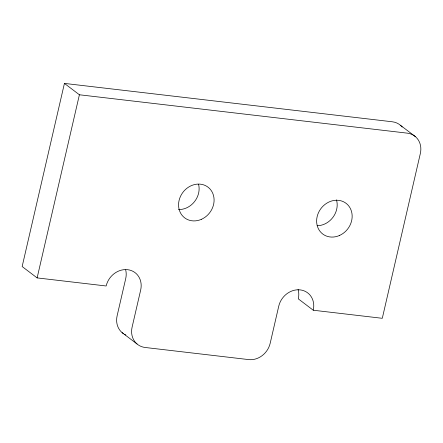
<?xml version="1.0" encoding="UTF-8"?>
<svg xmlns="http://www.w3.org/2000/svg" width="443" height="443" viewBox="0 0 443 443"><rect width="100%" height="100%" fill="white"/><g stroke="black" fill="none" stroke-linecap="round" stroke-linejoin="round"><path stroke-width="0.66" d="M64.429 83.406L22.15 266.536L37.123 277.905L106.154 285.984A19.282 16.834 -52.8 0 1 127.645 269.693A19.282 16.834 -52.8 0 1 140.675 290.027L132.103 327.144A19.282 16.834 -52.8 0 0 145.132 347.478L248.684 359.594A19.282 16.834 -52.8 0 0 270.175 343.303L278.741 306.185A19.282 16.834 -52.8 0 1 300.227 289.894A19.282 16.834 -52.8 0 1 313.256 310.227L382.292 318.307L420.346 153.488A19.282 16.834 -52.8 0 0 407.311 133.155L79.402 94.774L64.429 83.406L392.343 121.786A19.282 16.834 -52.8 0 1 402.178 127.041M37.123 277.905L79.402 94.774M400.406 125.247L415.373 136.621M313.256 310.227L298.289 298.853A19.282 16.834 -52.8 0 0 298.089 289.429M122.102 332.643L137.07 344.012M125.84 334.958A19.282 16.834 -52.8 0 1 124.704 334.415M123.614 333.767A19.282 16.834 -52.8 0 1 117.129 315.77L125.701 278.653A19.282 16.834 -52.8 0 0 125.674 269.859M336.486 199.882A19.282 16.834 -52.8 0 1 317.155 225.714M198.591 184.354A19.282 16.834 -52.8 0 1 178.429 209.545M339.366 235.532A19.282 16.834 -52.8 0 0 346.686 203.813A19.282 16.834 -52.8 0 0 317.138 216.644A19.282 16.834 -52.8 0 0 339.366 235.532M201.299 219.368A19.282 16.834 -52.8 0 0 208.62 187.649A19.282 16.834 -52.8 0 0 179.072 200.48A19.282 16.834 -52.8 0 0 201.299 219.368"/></g></svg>
